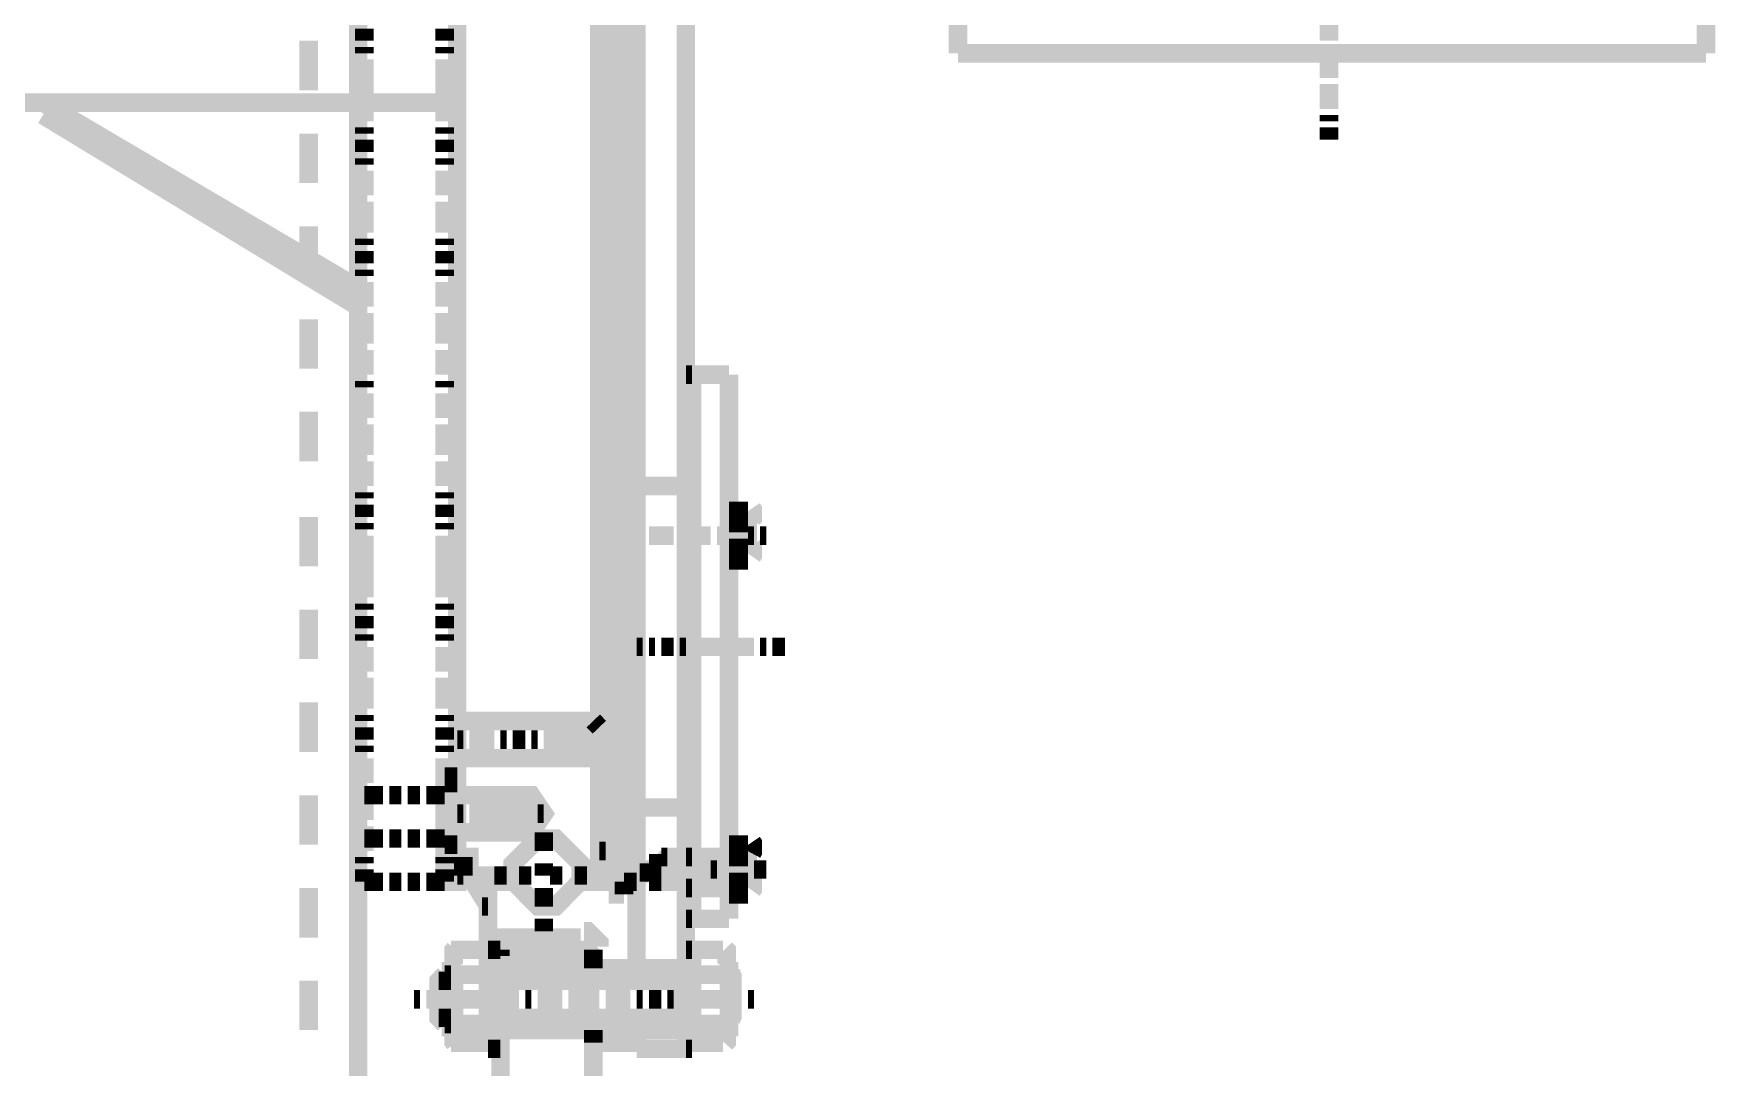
# Model space of a CAD drawing. Extents: x 0.2 to 11.5, y 0.7 to 15.9.
# Drawn here: x 8.4547 to 8.908, y 8.9844 to 9.263 of the extents above; entities that cross this region are included whole.
import ezdxf

# ---------------------------------------------------------------- set-up
doc = ezdxf.new("R2010")
doc.units = 0
doc.layers.get('0').update_dxf_attribs({"linetype": 'CONTINUOUS'})

msp = doc.modelspace()

# ---------------------------------------------------------------- linework, layer by layer
at = {"color": 5, "const_width": 0.005}
for points in [[(8.54221, 4.55778), (8.54221, 14.0694)], [(8.54221, 9.96278), (8.54221, 4.91943)], [(8.52886, 9.24778), (8.52886, 9.26113)], [(8.52886, 9.22276), (8.52886, 9.23611)], [(8.52886, 9.19775), (8.52886, 9.2111)], [(8.52886, 9.17279), (8.52886, 9.18608)], [(8.52886, 9.14779), (8.52886, 9.16114)], [(8.52886, 9.11947), (8.52886, 9.13276)], [(8.52886, 9.09446), (8.52886, 9.10781)], [(8.52886, 9.06944), (8.52886, 9.08279)], [(8.52886, 9.04443), (8.52886, 9.05778)], [(8.52886, 9.01942), (8.52886, 9.03276)], [(8.52886, 8.99447), (8.52886, 9.00776)]]:
    msp.add_lwpolyline(points, dxfattribs=at)
at = {"color": 1, "const_width": 0.005}
for points in [[(8.70389, 9.25776), (8.70389, 9.65608)], [(8.90554, 9.25776), (8.90554, 9.65608)], [(8.61724, 9.14111), (8.61724, 9.39279)], [(8.63053, 9.04113), (8.63053, 9.39279)], [(8.54389, 9.26113), (8.54389, 9.26281), (8.54389, 9.26443)], [(8.54389, 9.26113), (8.54389, 9.26281), (8.54389, 9.26443)], [(8.56554, 9.26113), (8.56554, 9.26281), (8.56554, 9.26443)], [(8.56554, 9.26113), (8.56554, 9.26281), (8.56554, 9.26443)], [(8.54389, 9.25776), (8.54389, 9.25944)], [(8.54389, 9.25776), (8.54389, 9.25944)], [(8.56554, 9.25776), (8.56554, 9.25944)], [(8.56554, 9.25776), (8.56554, 9.25944)], [(8.54389, 9.23942), (8.54389, 9.2411), (8.54389, 9.24278), (8.54389, 9.24447), (8.54389, 9.2461), (8.54389, 9.24778), (8.54389, 9.24946), (8.54389, 9.25108), (8.54389, 9.25276), (8.54389, 9.25444), (8.54389, 9.25612)], [(8.54389, 9.23942), (8.54389, 9.2411), (8.54389, 9.24278), (8.54389, 9.24447), (8.54389, 9.2461), (8.54389, 9.24778), (8.54389, 9.24946), (8.54389, 9.25108), (8.54389, 9.25276), (8.54389, 9.25444), (8.54389, 9.25612)], [(8.56554, 9.23942), (8.56554, 9.2411), (8.56554, 9.24278), (8.56554, 9.24447), (8.56554, 9.2461), (8.56554, 9.24778), (8.56554, 9.24946), (8.56554, 9.25108), (8.56554, 9.25276), (8.56554, 9.25444), (8.56554, 9.25612)], [(8.56554, 9.23942), (8.56554, 9.2411), (8.56554, 9.24278), (8.56554, 9.24447), (8.56554, 9.2461), (8.56554, 9.24778), (8.56554, 9.24946), (8.56554, 9.25108), (8.56554, 9.25276), (8.56554, 9.25444), (8.56554, 9.25612)], [(8.70389, 9.25776), (8.90554, 9.25776)], [(8.54389, 9.23611), (8.54389, 9.23779)], [(8.54389, 9.23611), (8.54389, 9.23779)], [(8.56554, 9.23611), (8.56554, 9.23779)], [(8.56554, 9.23611), (8.56554, 9.23779)], [(8.54389, 9.23112), (8.54389, 9.23281), (8.54389, 9.23443)], [(8.54389, 9.23112), (8.54389, 9.23281), (8.54389, 9.23443)], [(8.56554, 9.23112), (8.56554, 9.23281), (8.56554, 9.23443)], [(8.56554, 9.23112), (8.56554, 9.23281), (8.56554, 9.23443)], [(8.54389, 9.22775), (8.54389, 9.22944)], [(8.54389, 9.22775), (8.54389, 9.22944)], [(8.56554, 9.22775), (8.56554, 9.22944)], [(8.56554, 9.22775), (8.56554, 9.22944)], [(8.54389, 9.21946), (8.54389, 9.22114), (8.54389, 9.22276), (8.54389, 9.22444), (8.54389, 9.22613)], [(8.54389, 9.21946), (8.54389, 9.22114), (8.54389, 9.22276), (8.54389, 9.22444), (8.54389, 9.22613)], [(8.56554, 9.21946), (8.56554, 9.22114), (8.56554, 9.22276), (8.56554, 9.22444), (8.56554, 9.22613)], [(8.56554, 9.21946), (8.56554, 9.22114), (8.56554, 9.22276), (8.56554, 9.22444), (8.56554, 9.22613)], [(8.54389, 9.20942), (8.54389, 9.2111), (8.54389, 9.21278), (8.54389, 9.21446), (8.54389, 9.2161), (8.54389, 9.21778)], [(8.54389, 9.20942), (8.54389, 9.2111), (8.54389, 9.21278), (8.54389, 9.21446), (8.54389, 9.2161), (8.54389, 9.21778)], [(8.56554, 9.20942), (8.56554, 9.2111), (8.56554, 9.21278), (8.56554, 9.21446), (8.56554, 9.2161), (8.56554, 9.21778)], [(8.56554, 9.20942), (8.56554, 9.2111), (8.56554, 9.21278), (8.56554, 9.21446), (8.56554, 9.2161), (8.56554, 9.21778)], [(8.54389, 9.20611), (8.54389, 9.20779)], [(8.54389, 9.20611), (8.54389, 9.20779)], [(8.54389, 9.20111), (8.54389, 9.20281), (8.54389, 9.20443)], [(8.54389, 9.20111), (8.54389, 9.20281), (8.54389, 9.20443)], [(8.56554, 9.20611), (8.56554, 9.20779)], [(8.56554, 9.20611), (8.56554, 9.20779)], [(8.56554, 9.20111), (8.56554, 9.20281), (8.56554, 9.20443)], [(8.56554, 9.20111), (8.56554, 9.20281), (8.56554, 9.20443)], [(8.54389, 9.19775), (8.54389, 9.19943)], [(8.54389, 9.19775), (8.54389, 9.19943)], [(8.54389, 9.18946), (8.54389, 9.19114), (8.54389, 9.19276), (8.54389, 9.19444), (8.54389, 9.19612)], [(8.54389, 9.18946), (8.54389, 9.19114), (8.54389, 9.19276), (8.54389, 9.19444), (8.54389, 9.19612)], [(8.56554, 9.19775), (8.56554, 9.19943)], [(8.56554, 9.19775), (8.56554, 9.19943)], [(8.56554, 9.18946), (8.56554, 9.19114), (8.56554, 9.19276), (8.56554, 9.19444), (8.56554, 9.19612)], [(8.56554, 9.18946), (8.56554, 9.19114), (8.56554, 9.19276), (8.56554, 9.19444), (8.56554, 9.19612)], [(8.54389, 9.17947), (8.54389, 9.1811), (8.54389, 9.18278), (8.54389, 9.18446), (8.54389, 9.18608), (8.54389, 9.18778)], [(8.54389, 9.17947), (8.54389, 9.1811), (8.54389, 9.18278), (8.54389, 9.18446), (8.54389, 9.18608), (8.54389, 9.18778)], [(8.56554, 9.17947), (8.56554, 9.1811), (8.56554, 9.18278), (8.56554, 9.18446), (8.56554, 9.18608), (8.56554, 9.18778)], [(8.56554, 9.17947), (8.56554, 9.1811), (8.56554, 9.18278), (8.56554, 9.18446), (8.56554, 9.18608), (8.56554, 9.18778)], [(8.54389, 9.17111), (8.54389, 9.17279), (8.54389, 9.17443), (8.54389, 9.17611), (8.54389, 9.17779)], [(8.54389, 9.17111), (8.54389, 9.17279), (8.54389, 9.17443), (8.54389, 9.17611), (8.54389, 9.17779)], [(8.56554, 9.17111), (8.56554, 9.17279), (8.56554, 9.17443), (8.56554, 9.17611), (8.56554, 9.17779)], [(8.56554, 9.17111), (8.56554, 9.17279), (8.56554, 9.17443), (8.56554, 9.17611), (8.56554, 9.17779)], [(8.54389, 9.16775), (8.54389, 9.16943)], [(8.54389, 9.16775), (8.54389, 9.16943)], [(8.56554, 9.16775), (8.56554, 9.16943)], [(8.56554, 9.16775), (8.56554, 9.16943)], [(8.63222, 9.04113), (8.63222, 9.17111)], [(8.64219, 9.17111), (8.63222, 9.17111)], [(8.64219, 9.02447), (8.64219, 9.17111)], [(8.54389, 9.15944), (8.54389, 9.16114), (8.54389, 9.16276), (8.54389, 9.16444), (8.54389, 9.16613)], [(8.54389, 9.15944), (8.54389, 9.16114), (8.54389, 9.16276), (8.54389, 9.16444), (8.54389, 9.16613)], [(8.56554, 9.15944), (8.56554, 9.16114), (8.56554, 9.16276), (8.56554, 9.16444), (8.56554, 9.16613)], [(8.56554, 9.15944), (8.56554, 9.16114), (8.56554, 9.16276), (8.56554, 9.16444), (8.56554, 9.16613)], [(8.54389, 9.14947), (8.54389, 9.1511), (8.54389, 9.15278), (8.54389, 9.15446), (8.54389, 9.15608), (8.54389, 9.15776)], [(8.54389, 9.14947), (8.54389, 9.1511), (8.54389, 9.15278), (8.54389, 9.15446), (8.54389, 9.15608), (8.54389, 9.15776)], [(8.56554, 9.14947), (8.56554, 9.1511), (8.56554, 9.15278), (8.56554, 9.15446), (8.56554, 9.15608), (8.56554, 9.15776)], [(8.56554, 9.14947), (8.56554, 9.1511), (8.56554, 9.15278), (8.56554, 9.15446), (8.56554, 9.15608), (8.56554, 9.15776)], [(8.54389, 9.14111), (8.54389, 9.14279), (8.54389, 9.14442), (8.54389, 9.14611), (8.54389, 9.14779)], [(8.54389, 9.14111), (8.54389, 9.14279), (8.54389, 9.14442), (8.54389, 9.14611), (8.54389, 9.14779)], [(8.56554, 9.14111), (8.56554, 9.14279), (8.56554, 9.14442), (8.56554, 9.14611), (8.56554, 9.14779)], [(8.56554, 9.14111), (8.56554, 9.14279), (8.56554, 9.14442), (8.56554, 9.14611), (8.56554, 9.14779)], [(8.61724, 9.14111), (8.63053, 9.14111)], [(8.54389, 9.13781), (8.54389, 9.13943)], [(8.54389, 9.13781), (8.54389, 9.13943)], [(8.56554, 9.13781), (8.56554, 9.13943)], [(8.56554, 9.13781), (8.56554, 9.13943)], [(8.54389, 9.13276), (8.54389, 9.13444), (8.54389, 9.13613)], [(8.54389, 9.13276), (8.54389, 9.13444), (8.54389, 9.13613)], [(8.56554, 9.13276), (8.56554, 9.13444), (8.56554, 9.13613)], [(8.56554, 9.13276), (8.56554, 9.13444), (8.56554, 9.13613)], [(8.54389, 9.12944), (8.54389, 9.13112)], [(8.54389, 9.12944), (8.54389, 9.13112)], [(8.54389, 9.11111), (8.54389, 9.11279), (8.54389, 9.11442), (8.54389, 9.1161), (8.54389, 9.11778), (8.54389, 9.11947), (8.54389, 9.1211), (8.54389, 9.12278), (8.54389, 9.12446), (8.54389, 9.12608), (8.54389, 9.12776)], [(8.54389, 9.11111), (8.54389, 9.11279), (8.54389, 9.11442), (8.54389, 9.1161), (8.54389, 9.11778), (8.54389, 9.11947), (8.54389, 9.1211), (8.54389, 9.12278), (8.54389, 9.12446), (8.54389, 9.12608), (8.54389, 9.12776)], [(8.56554, 9.12944), (8.56554, 9.13112)], [(8.56554, 9.12944), (8.56554, 9.13112)], [(8.56554, 9.11111), (8.56554, 9.11279), (8.56554, 9.11442), (8.56554, 9.1161), (8.56554, 9.11778), (8.56554, 9.11947), (8.56554, 9.1211), (8.56554, 9.12278), (8.56554, 9.12446), (8.56554, 9.12608), (8.56554, 9.12776)], [(8.56554, 9.11111), (8.56554, 9.11279), (8.56554, 9.11442), (8.56554, 9.1161), (8.56554, 9.11778), (8.56554, 9.11947), (8.56554, 9.1211), (8.56554, 9.12278), (8.56554, 9.12446), (8.56554, 9.12608), (8.56554, 9.12776)], [(8.54389, 9.10781), (8.54389, 9.10943)], [(8.54389, 9.10781), (8.54389, 9.10943)], [(8.56554, 9.10781), (8.56554, 9.10943)], [(8.56554, 9.10781), (8.56554, 9.10943)], [(8.54389, 9.10275), (8.54389, 9.10444), (8.54389, 9.10612)], [(8.54389, 9.10275), (8.54389, 9.10444), (8.54389, 9.10612)], [(8.56554, 9.10275), (8.56554, 9.10444), (8.56554, 9.10612)], [(8.56554, 9.10275), (8.56554, 9.10444), (8.56554, 9.10612)], [(8.54389, 9.09944), (8.54389, 9.10113)], [(8.54389, 9.09944), (8.54389, 9.10113)], [(8.56554, 9.09944), (8.56554, 9.10113)], [(8.56554, 9.09944), (8.56554, 9.10113)], [(8.54389, 9.0911), (8.54389, 9.09278), (8.54389, 9.09446), (8.54389, 9.09614), (8.54389, 9.09776)], [(8.54389, 9.0911), (8.54389, 9.09278), (8.54389, 9.09446), (8.54389, 9.09614), (8.54389, 9.09776)], [(8.56554, 9.0911), (8.56554, 9.09278), (8.56554, 9.09446), (8.56554, 9.09614), (8.56554, 9.09776)], [(8.56554, 9.0911), (8.56554, 9.09278), (8.56554, 9.09446), (8.56554, 9.09614), (8.56554, 9.09776)], [(8.54389, 9.08111), (8.54389, 9.08279), (8.54389, 9.08442), (8.54389, 9.0861), (8.54389, 9.08778), (8.54389, 9.08946)], [(8.54389, 9.08111), (8.54389, 9.08279), (8.54389, 9.08442), (8.54389, 9.0861), (8.54389, 9.08778), (8.54389, 9.08946)], [(8.56554, 9.08111), (8.56554, 9.08279), (8.56554, 9.08442), (8.56554, 9.0861), (8.56554, 9.08778), (8.56554, 9.08946)], [(8.56554, 9.08111), (8.56554, 9.08279), (8.56554, 9.08442), (8.56554, 9.0861), (8.56554, 9.08778), (8.56554, 9.08946)], [(8.54389, 9.07781), (8.54389, 9.07943)], [(8.54389, 9.07781), (8.54389, 9.07943)], [(8.56554, 9.07781), (8.56554, 9.07943)], [(8.56554, 9.07781), (8.56554, 9.07943)], [(8.5689, 9.03614), (8.5689, 9.07611), (8.57053, 9.07781), (8.60558, 9.07781)], [(8.60558, 9.07781), (8.60721, 9.07611)], [(8.54389, 9.07275), (8.54389, 9.07443), (8.54389, 9.07611)], [(8.54389, 9.07275), (8.54389, 9.07443), (8.54389, 9.07611)], [(8.56554, 9.07275), (8.56554, 9.07443), (8.56554, 9.07611)], [(8.56554, 9.07275), (8.56554, 9.07443), (8.56554, 9.07611)], [(8.5689, 9.03614), (8.5689, 9.07611)], [(8.60721, 9.03614), (8.60721, 9.07611)], [(8.54389, 9.06944), (8.54389, 9.07112)], [(8.54389, 9.06944), (8.54389, 9.07112)], [(8.56554, 9.06944), (8.56554, 9.07112)], [(8.56554, 9.06944), (8.56554, 9.07112)], [(8.54389, 9.06108), (8.54389, 9.06278), (8.54389, 9.06446), (8.54389, 9.06614), (8.54389, 9.06776)], [(8.54389, 9.06108), (8.54389, 9.06278), (8.54389, 9.06446), (8.54389, 9.06614), (8.54389, 9.06776)], [(8.56554, 9.06108), (8.56554, 9.06278), (8.56554, 9.06446), (8.56554, 9.06614), (8.56554, 9.06776)], [(8.56554, 9.06108), (8.56554, 9.06278), (8.56554, 9.06446), (8.56554, 9.06614), (8.56554, 9.06776)], [(8.5689, 9.06776), (8.60721, 9.06776)], [(8.54389, 9.05111), (8.54389, 9.05279), (8.54389, 9.05447), (8.54389, 9.0561), (8.54389, 9.05778), (8.54389, 9.05946)], [(8.54389, 9.05111), (8.54389, 9.05279), (8.54389, 9.05447), (8.54389, 9.0561), (8.54389, 9.05778), (8.54389, 9.05946)], [(8.56554, 9.05111), (8.56554, 9.05279), (8.56554, 9.05447), (8.56554, 9.0561), (8.56554, 9.05778), (8.56554, 9.05946)], [(8.56554, 9.05111), (8.56554, 9.05279), (8.56554, 9.05447), (8.56554, 9.0561), (8.56554, 9.05778), (8.56554, 9.05946)], [(8.61724, 9.00944), (8.61724, 9.05447)], [(8.61724, 9.05447), (8.63053, 9.05447)], [(8.54389, 9.04275), (8.54389, 9.04443), (8.54389, 9.04611), (8.54389, 9.04779), (8.54389, 9.04943)], [(8.54389, 9.04275), (8.54389, 9.04443), (8.54389, 9.04611), (8.54389, 9.04779), (8.54389, 9.04943)], [(8.56554, 9.04275), (8.56554, 9.04443), (8.56554, 9.04611), (8.56554, 9.04779), (8.56554, 9.04943)], [(8.56554, 9.04275), (8.56554, 9.04443), (8.56554, 9.04611), (8.56554, 9.04779), (8.56554, 9.04943)], [(8.54389, 9.03944), (8.54389, 9.04113)], [(8.54389, 9.03944), (8.54389, 9.04113)], [(8.56554, 9.03944), (8.56554, 9.04113)], [(8.56554, 9.03944), (8.56554, 9.04113)], [(8.63222, 9.04113), (8.64219, 9.04113)], [(8.54389, 9.03444), (8.54389, 9.03614), (8.54389, 9.03776)], [(8.54389, 9.03444), (8.54389, 9.03614), (8.54389, 9.03776)], [(8.56554, 9.03444), (8.56554, 9.03614), (8.56554, 9.03776)], [(8.56554, 9.03444), (8.56554, 9.03614), (8.56554, 9.03776)], [(8.54389, 9.03444), (8.54889, 9.03444)], [(8.54389, 9.03444), (8.54889, 9.03444)], [(8.55057, 9.03444), (8.55388, 9.03444)], [(8.55057, 9.03444), (8.55388, 9.03444)], [(8.55556, 9.03444), (8.55886, 9.03444)], [(8.55556, 9.03444), (8.55886, 9.03444)], [(8.56054, 9.03444), (8.56554, 9.03444)], [(8.56054, 9.03444), (8.56554, 9.03444)], [(8.5689, 9.03614), (8.57053, 9.03614)], [(8.57221, 9.03614), (8.58388, 9.03614)], [(8.60221, 9.01942), (8.57721, 9.01942), (8.57721, 9.03444), (8.58388, 9.03444)], [(8.60053, 9.03614), (8.60721, 9.03614)], [(8.60053, 9.03444), (8.61219, 9.03444)], [(8.61387, 9.03444), (8.61724, 9.03444)], [(8.63053, 8.98942), (8.63053, 9.03444)], [(8.63222, 9.02447), (8.63222, 9.03444)], [(8.63222, 9.03276), (8.64219, 9.03276)], [(8.64219, 9.02447), (8.63222, 9.02447)], [(8.60721, 9.01693), (8.60721, 9.01801), (8.60411, 9.02111), (8.60308, 9.02111)], [(8.58057, 9.01443), (8.58225, 9.01611), (8.60389, 9.01611), (8.60558, 9.01443)], [(8.58057, 9.01443), (8.58057, 8.62446), (8.60558, 8.62446)], [(8.60558, 9.01113), (8.60558, 9.01611)], [(8.60558, 9.01113), (8.60558, 9.01443)], [(8.58057, 9.01113), (8.60558, 9.01113)], [(8.60558, 9.01113), (8.61724, 9.01113)], [(8.61724, 9.01113), (8.63053, 9.01113)], [(8.61724, 8.98942), (8.61724, 8.9961)], [(8.58057, 8.99447), (8.60558, 8.99447)], [(8.60558, 8.9911), (8.60558, 8.99447)], [(8.60558, 8.99447), (8.61724, 8.99447)], [(8.60558, 8.99447), (8.60558, 8.62446)], [(8.61724, 8.99447), (8.63053, 8.99447)], [(8.60558, 8.9911), (8.61724, 8.9911)], [(8.61724, 8.98942), (8.63053, 8.98942)]]:
    msp.add_lwpolyline(points, dxfattribs=at)
at = {"color": 3, "const_width": 0.005}
for points in [[(8.5689, 9.07611), (8.5689, 9.43608)], [(8.60721, 9.07611), (8.60721, 9.43608)], [(8.63053, 9.17111), (8.63222, 9.17111)], [(8.61724, 9.05447), (8.61724, 9.14111)], [(8.64219, 9.13444), (8.64725, 9.13444)], [(8.64219, 9.1211), (8.64219, 9.1211), (8.64219, 9.13444), (8.64219, 9.13444)], [(8.64725, 9.12278), (8.64725, 9.13276)], [(8.64839, 9.13211), (8.64854, 9.13232), (8.64854, 9.13488), (8.64839, 9.1351)], [(8.64219, 9.13112), (8.64725, 9.13112)], [(8.64671, 9.12565), (8.64692, 9.12614), (8.64692, 9.13112), (8.64671, 9.13157)], [(8.64219, 9.12446), (8.64725, 9.12446)], [(8.64839, 9.12213), (8.64854, 9.12235), (8.64854, 9.12489), (8.64839, 9.12511)], [(8.64219, 9.1211), (8.64725, 9.1211)], [(8.5689, 9.06278), (8.5689, 9.03444), (8.56554, 9.03444)], [(8.56554, 9.06278), (8.5689, 9.06278)], [(8.56554, 9.06278), (8.56554, 9.03444)], [(8.5689, 9.06278), (8.5689, 9.03444), (8.56554, 9.03444)], [(8.56554, 9.06278), (8.5689, 9.06278)], [(8.56554, 9.06278), (8.56554, 9.03444)], [(8.56554, 9.06108), (8.5689, 9.06108)], [(8.56554, 9.06108), (8.5689, 9.06108)], [(8.5689, 9.04779), (8.58886, 9.04779), (8.58886, 9.05778)], [(8.58886, 9.04779), (8.59224, 9.05279), (8.58886, 9.05778), (8.5689, 9.05778)], [(8.56554, 9.04443), (8.5689, 9.04443)], [(8.56554, 9.04443), (8.5689, 9.04443)], [(8.57053, 9.04113), (8.57053, 9.03614)], [(8.57053, 9.04113), (8.57221, 9.04113), (8.57221, 9.03614)], [(8.60721, 9.04275), (8.60889, 9.04275)], [(8.61219, 9.03581), (8.61219, 9.03651), (8.60889, 9.04243), (8.60829, 9.04281)], [(8.61556, 9.03543), (8.61556, 9.03629), (8.61128, 9.04308), (8.61051, 9.04346)], [(8.62554, 9.03444), (8.62392, 9.03444), (8.62392, 9.03944), (8.62554, 9.04113)], [(8.62554, 9.04113), (8.64219, 9.04113)], [(8.63053, 9.04113), (8.63222, 9.04113)], [(8.64057, 9.03444), (8.64057, 9.04113)], [(8.64219, 9.04443), (8.64725, 9.04443)], [(8.64219, 9.02946), (8.64219, 9.04443)], [(8.64219, 9.04113), (8.64725, 9.04113)], [(8.64671, 9.03564), (8.64692, 9.03614), (8.64692, 9.04113), (8.64671, 9.04161)], [(8.64725, 9.03276), (8.64725, 9.04275)], [(8.64839, 9.0421), (8.64854, 9.04238), (8.64854, 9.04492), (8.64839, 9.04514)], [(8.57221, 9.03678), (8.57226, 9.03597), (8.5765, 9.02914), (8.57726, 9.02875)], [(8.62056, 9.03944), (8.61888, 9.03776), (8.62056, 9.03444)], [(8.62392, 9.03944), (8.62056, 9.03944)], [(8.57389, 9.03646), (8.57394, 9.03575), (8.57726, 9.02983), (8.57781, 9.0294)], [(8.61387, 9.03108), (8.61219, 9.03108), (8.61219, 9.03444)], [(8.61387, 9.03108), (8.61387, 9.03444)], [(8.62392, 9.03444), (8.62056, 9.03444)], [(8.62554, 9.03444), (8.64219, 9.03444)], [(8.63053, 9.03276), (8.63222, 9.03276)], [(8.64219, 9.03444), (8.64725, 9.03444)], [(8.64839, 9.03212), (8.64854, 9.03233), (8.64854, 9.03489), (8.64839, 9.0351)], [(8.57721, 9.02778), (8.57557, 9.02778)], [(8.64219, 9.03108), (8.64725, 9.03108)], [(8.63053, 9.02447), (8.63222, 9.02447)], [(8.56722, 9.01611), (8.57721, 9.01611)], [(8.56825, 9.01639), (8.56793, 9.016), (8.56793, 9.01129), (8.56825, 9.01085)], [(8.58057, 9.01611), (8.57721, 9.01611)], [(8.57721, 8.98942), (8.57721, 9.01611)], [(8.57785, 9.01085), (8.57824, 9.01129), (8.57824, 9.016), (8.57785, 9.01639)], [(8.58057, 9.01611), (8.58057, 9.01443)], [(8.63222, 9.01611), (8.63053, 9.01611)], [(8.63222, 9.01611), (8.64057, 9.01611)], [(8.63222, 8.98942), (8.63222, 9.01611)], [(8.64117, 9.01085), (8.64154, 9.01129), (8.64154, 9.016), (8.64117, 9.01639)], [(8.56554, 8.9961), (8.56392, 8.99778), (8.56392, 9.00776), (8.56554, 9.00944)], [(8.56554, 9.00944), (8.56722, 9.00944)], [(8.56722, 8.99278), (8.56722, 9.01281)], [(8.56722, 9.00944), (8.57721, 9.00944)], [(8.56847, 9.01004), (8.56808, 9.009), (8.56808, 8.99821), (8.56847, 8.99718)], [(8.57721, 8.99278), (8.57721, 9.01281)], [(8.57769, 8.99718), (8.57813, 8.99821), (8.57813, 9.009), (8.57769, 9.01004)], [(8.58057, 9.00944), (8.63053, 9.00944)], [(8.6289, 8.9961), (8.6289, 9.00944)], [(8.63222, 9.00944), (8.64057, 9.00944)], [(8.64219, 8.99278), (8.64219, 9.01281)], [(8.64268, 8.99718), (8.64312, 8.99821), (8.64312, 9.009), (8.64268, 9.01004)], [(8.56554, 8.9961), (8.56722, 8.9961)], [(8.56722, 8.9961), (8.57721, 8.9961)], [(8.56825, 8.99636), (8.56793, 8.99599), (8.56793, 8.99126), (8.56825, 8.99083)], [(8.57785, 8.99083), (8.57824, 8.99126), (8.57824, 8.99599), (8.57785, 8.99636)], [(8.58057, 8.9961), (8.63053, 8.9961)], [(8.63222, 8.9961), (8.64057, 8.9961)], [(8.64117, 8.99083), (8.64154, 8.99126), (8.64154, 8.99599), (8.64117, 8.99636)], [(8.56722, 8.9911), (8.57721, 8.9911)], [(8.57721, 8.98942), (8.58057, 8.98942)], [(8.63053, 8.98942), (8.63222, 8.98942)], [(8.63222, 8.9911), (8.64057, 8.9911)]]:
    msp.add_lwpolyline(points, dxfattribs=at)
at = {"color": 2, "const_width": 0.005}
for points in [[(8.61387, 9.03444), (8.61387, 9.39779)], [(8.60889, 9.04275), (8.60889, 9.38444)], [(8.80388, 9.26779), (8.80388, 9.26611), (8.80388, 9.26443), (8.80388, 9.26281), (8.80388, 9.26113)], [(8.80388, 9.25944), (8.80388, 9.25776), (8.80388, 9.25612), (8.80388, 9.25444), (8.80388, 9.25276), (8.80388, 9.25108)], [(8.80388, 9.24946), (8.80388, 9.24778), (8.80388, 9.2461), (8.80388, 9.24447), (8.80388, 9.24278)], [(8.80388, 9.2411), (8.80388, 9.23942)], [(8.80388, 9.23779), (8.80388, 9.23611), (8.80388, 9.23443)], [(8.62056, 9.12776), (8.62224, 9.12776), (8.62392, 9.12776), (8.62554, 9.12776), (8.62722, 9.12776)], [(8.6289, 9.12776), (8.63053, 9.12776), (8.63222, 9.12776), (8.6339, 9.12776), (8.63558, 9.12776), (8.63721, 9.12776)], [(8.63889, 9.12776), (8.64057, 9.12776), (8.64219, 9.12776), (8.64388, 9.12776), (8.64556, 9.12776)], [(8.64725, 9.12776), (8.64887, 9.12776)], [(8.65056, 9.12776), (8.65224, 9.12776)], [(8.61724, 9.09776), (8.61888, 9.09776)], [(8.62056, 9.09776), (8.62224, 9.09776)], [(8.62392, 9.09776), (8.62554, 9.09776), (8.62722, 9.09776)], [(8.6289, 9.09776), (8.63053, 9.09776)], [(8.63222, 9.09776), (8.6339, 9.09776), (8.63558, 9.09776), (8.63721, 9.09776), (8.63889, 9.09776), (8.64057, 9.09776), (8.64219, 9.09776), (8.64388, 9.09776), (8.64556, 9.09776), (8.64725, 9.09776), (8.64887, 9.09776)], [(8.65056, 9.09776), (8.65224, 9.09776)], [(8.65386, 9.09776), (8.65554, 9.09776), (8.65722, 9.09776)], [(8.5689, 9.07275), (8.57053, 9.07275)], [(8.57221, 9.07275), (8.57389, 9.07275), (8.57557, 9.07275), (8.57721, 9.07275), (8.57889, 9.07275)], [(8.58057, 9.07275), (8.58225, 9.07275)], [(8.58388, 9.07275), (8.58556, 9.07275), (8.58724, 9.07275)], [(8.58886, 9.07275), (8.59056, 9.07275)], [(8.59224, 9.07275), (8.59392, 9.07275), (8.59554, 9.07275), (8.59722, 9.07275), (8.5989, 9.07275), (8.60053, 9.07275), (8.60221, 9.07275), (8.60389, 9.07275), (8.60558, 9.07275), (8.60721, 9.07275)], [(8.54389, 9.05778), (8.54889, 9.05778)], [(8.54389, 9.05778), (8.54889, 9.05778)], [(8.55057, 9.05778), (8.55388, 9.05778)], [(8.55057, 9.05778), (8.55388, 9.05778)], [(8.55556, 9.05778), (8.55886, 9.05778)], [(8.55556, 9.05778), (8.55886, 9.05778)], [(8.56054, 9.05778), (8.56554, 9.05778)], [(8.56054, 9.05778), (8.56554, 9.05778)], [(8.58556, 9.04779), (8.58556, 9.05778), (8.5689, 9.05778)], [(8.5689, 9.05279), (8.57053, 9.05279)], [(8.57221, 9.05279), (8.57389, 9.05279), (8.57557, 9.05279), (8.57721, 9.05279), (8.57889, 9.05279), (8.58057, 9.05279), (8.58225, 9.05279), (8.58388, 9.05279), (8.58556, 9.05279), (8.58724, 9.05279), (8.58886, 9.05279)], [(8.59056, 9.05279), (8.59224, 9.05279)], [(8.54389, 9.04611), (8.54889, 9.04611)], [(8.54389, 9.04611), (8.54889, 9.04611)], [(8.55057, 9.04611), (8.55388, 9.04611)], [(8.55057, 9.04611), (8.55388, 9.04611)], [(8.55556, 9.04611), (8.55886, 9.04611)], [(8.55556, 9.04611), (8.55886, 9.04611)], [(8.56054, 9.04611), (8.56554, 9.04611)], [(8.56054, 9.04611), (8.56554, 9.04611)], [(8.5689, 9.04779), (8.58556, 9.04779)], [(8.59224, 9.04779), (8.59224, 9.04611), (8.59224, 9.04443), (8.59224, 9.04275)], [(8.62554, 9.04113), (8.62392, 9.04113)], [(8.62554, 9.03444), (8.62392, 9.03444), (8.62392, 9.04113)], [(8.62554, 9.03444), (8.62554, 9.04113)], [(8.59224, 9.03944), (8.59224, 9.03776), (8.59224, 9.03614)], [(8.61888, 9.03776), (8.62056, 9.03776), (8.62224, 9.03776), (8.62392, 9.03776), (8.62554, 9.03776), (8.62722, 9.03776)], [(8.62056, 9.03444), (8.62056, 9.03944)], [(8.62392, 9.03944), (8.64057, 9.03944)], [(8.6289, 9.03776), (8.63053, 9.03776), (8.63222, 9.03776), (8.6339, 9.03776), (8.63558, 9.03776)], [(8.63721, 9.03776), (8.63889, 9.03776)], [(8.64057, 9.03776), (8.64219, 9.03776), (8.64388, 9.03776), (8.64556, 9.03776), (8.64725, 9.03776)], [(8.64887, 9.03776), (8.65056, 9.03776), (8.65224, 9.03776)], [(8.57889, 9.03614), (8.58057, 9.03614), (8.58225, 9.03614)], [(8.58556, 9.03614), (8.58724, 9.03614), (8.58886, 9.03614)], [(8.59224, 9.03276), (8.59224, 9.03108), (8.59224, 9.02946), (8.59224, 9.02778)], [(8.59392, 9.03614), (8.59554, 9.03614), (8.59722, 9.03614)], [(8.60053, 9.03614), (8.60221, 9.03614), (8.60389, 9.03614)], [(8.62392, 9.03444), (8.64057, 9.03444)], [(8.59224, 9.02447), (8.59224, 9.02279), (8.59224, 9.02111)], [(8.56554, 8.9961), (8.56554, 9.00944)], [(8.56392, 9.00776), (8.56722, 9.00776)], [(8.58057, 9.00776), (8.6289, 9.00776)], [(8.55724, 9.00276), (8.55886, 9.00276)], [(8.56054, 9.00276), (8.56222, 9.00276), (8.56392, 9.00276), (8.56554, 9.00276), (8.56722, 9.00276)], [(8.5689, 9.00276), (8.57053, 9.00276), (8.57221, 9.00276), (8.57389, 9.00276), (8.57557, 9.00276), (8.57721, 9.00276)], [(8.57889, 9.00276), (8.58057, 9.00276), (8.58225, 9.00276), (8.58388, 9.00276), (8.58556, 9.00276)], [(8.58724, 9.00276), (8.58886, 9.00276)], [(8.59056, 9.00276), (8.59224, 9.00276), (8.59392, 9.00276), (8.59554, 9.00276), (8.59722, 9.00276)], [(8.5989, 9.00276), (8.60053, 9.00276), (8.60221, 9.00276), (8.60389, 9.00276), (8.60558, 9.00276), (8.60721, 9.00276)], [(8.60889, 9.00276), (8.61057, 9.00276), (8.61219, 9.00276), (8.61387, 9.00276), (8.61556, 9.00276)], [(8.61724, 9.00276), (8.61888, 9.00276)], [(8.62056, 9.00276), (8.62224, 9.00276), (8.62392, 9.00276)], [(8.62554, 9.00276), (8.62722, 9.00276)], [(8.6289, 9.00276), (8.63053, 9.00276), (8.63222, 9.00276), (8.6339, 9.00276), (8.63558, 9.00276), (8.63721, 9.00276), (8.63889, 9.00276), (8.64057, 9.00276), (8.64219, 9.00276), (8.64388, 9.00276), (8.64556, 9.00276)], [(8.64725, 9.00276), (8.64887, 9.00276)], [(8.56392, 8.99778), (8.56722, 8.99778)], [(8.58057, 8.99778), (8.6289, 8.99778)]]:
    msp.add_lwpolyline(points, dxfattribs=at)
at = {"color": 4, "const_width": 0.005}
for points in [[(8.27556, 9.24447), (8.5689, 9.24447)], [(8.54221, 9.24447), (8.45725, 9.24447), (8.54221, 9.19444)], [(8.45725, 9.2411), (8.54221, 9.18946)]]:
    msp.add_lwpolyline(points, dxfattribs=at)
at = {"color": 2, "const_width": 0.005}
for points in [[(8.80388, 9.23281), (8.80388, 9.23281)], [(8.6589, 9.09776), (8.6589, 9.09776)], [(8.59224, 9.04943), (8.59224, 9.04943)], [(8.59224, 9.04113), (8.59224, 9.04113)], [(8.58388, 9.03614), (8.58388, 9.03614)], [(8.59056, 9.03614), (8.59056, 9.03614)], [(8.59224, 9.03614), (8.59224, 9.03614)], [(8.59224, 9.03444), (8.59224, 9.03444)], [(8.5989, 9.03614), (8.5989, 9.03614)], [(8.60558, 9.03614), (8.60558, 9.03614)], [(8.59224, 9.0261), (8.59224, 9.0261)]]:
    msp.add_lwpolyline(points, close=True, dxfattribs=at)
at = {"color": 1, "const_width": 0.005}
msp.add_lwpolyline([(8.60221, 9.03694), (8.60221, 9.03928), (8.59538, 9.04611), (8.59304, 9.04611), (8.59076, 9.04611), (8.58388, 9.03928), (8.58388, 9.03694), (8.58388, 9.03467), (8.59076, 9.02778), (8.59304, 9.02778), (8.59538, 9.02778), (8.60221, 9.03467), (8.60221, 9.03694)], close=True, dxfattribs=at)
at = {"color": 3, "const_width": 0.005}
for points in [[(8.64219, 9.04443), (8.64219, 9.04443)], [(8.64219, 9.02946), (8.64219, 9.02946)]]:
    msp.add_lwpolyline(points, close=True, dxfattribs=at)

doc.saveas('drawing.dxf')
